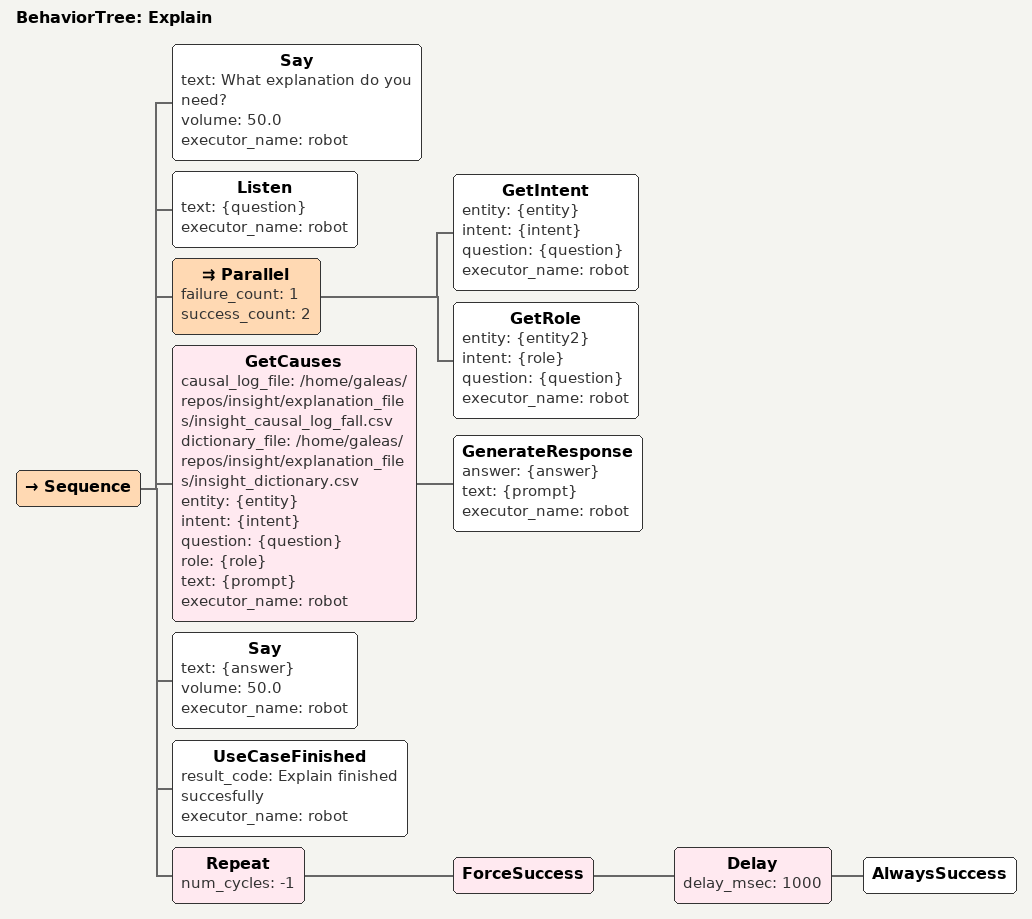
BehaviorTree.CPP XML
<?xml version="1.0" encoding="UTF-8"?>
<root BTCPP_format="4"
      main_tree_to_execute="Explain">
  <BehaviorTree ID="Explain">
    <Sequence>
      <Say text="What explanation do you need?"
           volume="50.0"
           executor_name="robot"/>
      <Listen text="{question}"
              executor_name="robot"/>
      <Parallel failure_count="1"
                success_count="2">
        <GetIntent entity="{entity}"
                   intent="{intent}"
                   question="{question}"
                   executor_name="robot"/>
        <GetRole entity="{entity2}"
                 intent="{role}"
                 question="{question}"
                 executor_name="robot"/>
      </Parallel>
      <GetCauses causal_log_file="/home/galeas/repos/insight/explanation_files/insight_causal_log_fall.csv"
                 dictionary_file="/home/galeas/repos/insight/explanation_files/insight_dictionary.csv"
                 entity="{entity}"
                 intent="{intent}"
                 question="{question}"
                 role="{role}"
                 text="{prompt}"
                 executor_name="robot">
        <GenerateResponse answer="{answer}"
                          text="{prompt}"
                          executor_name="robot"/>
      </GetCauses>
      <Say text="{answer}"
           volume="50.0"
           executor_name="robot"/>
      <UseCaseFinished result_code="Explain finished succesfully"
                       executor_name="robot"/>
      <Repeat num_cycles="-1">
        <ForceSuccess>
          <Delay delay_msec="1000">
            <AlwaysSuccess/>
          </Delay>
        </ForceSuccess>
      </Repeat>
    </Sequence>
  </BehaviorTree>

</root>
